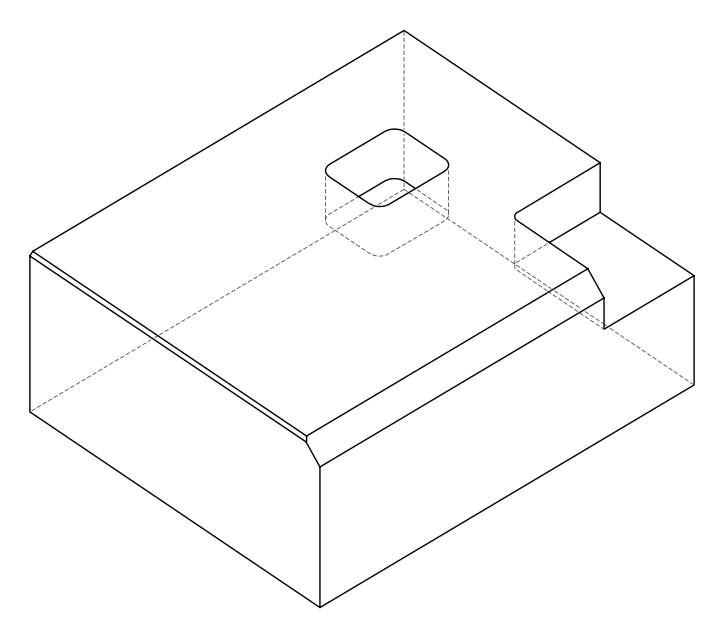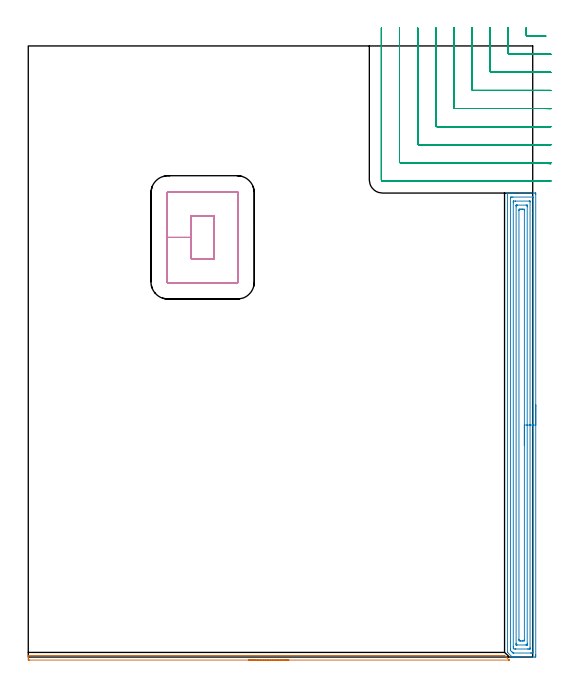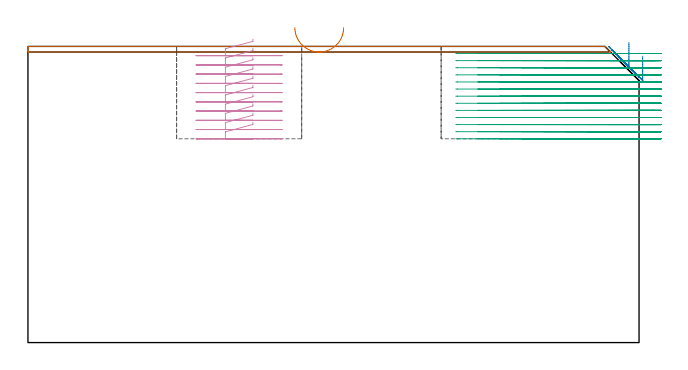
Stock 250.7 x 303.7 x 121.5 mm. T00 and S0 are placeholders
(PLAN: 4 operations, 2 tool changes, 40.8 min)
(1 AREA_MILL | FG_CHAMFER_SURFACE | UGT0205_001 | 2.06 min | 637 mm3)
(2 AREA_MILL_1 | FG_CHAMFER_SURFACE_1 | UGT0205_001 | 9.52 min | 23279 mm3)
(3 MILL_CORNER_NOTCH_RECTANGULAR | CORNER_NOTCH_RECTANGULAR | NXT0201_011 | Follow Part, ap 3, ae 75% | 23.4 min | 223942 mm3)
(4 MILL_RECTANGULAR_POCKET | POCKET_RECTANGULAR_STRAIGHT | NXT0201_012 | Follow Part, ap 4, ae 75% | 5.85 min | 116862 mm3)
(TOOL UGT0205_001 | Chamfer Mill 20 x 3 x 45 deg. | D20 FL50 Z2)
(TOOL NXT0201_011 | ENDMILL 12mm [2P460-1200-NA 1630] | D12 FL38 Z6)
(TOOL NXT0201_012 | ENDMILL 16mm [2P460-1600-NA 1630] | D16 FL38 Z6)
(OP 1 AREA_MILL)
G17 G21 G94 G90
T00 M6
G54
G17 G0 G90 X129.5 Y-1.5 S1061 M3
G43 Z131.5 H0
Z129.2
G94 G1 X129.462 Z128.328 F250.
X129.348 Z127.464
X129.159 Z126.612
X128.897 Z125.78
X128.563 Z124.974
X128.16 Z124.2
X127.692 Z123.464
X127.16 Z122.772
X126.571 Z122.129
X125.928 Z121.54
X125.236 Z121.008
X124.5 Z120.54
X123.726 Z120.137
X122.92 Z119.803
X122.088 Z119.541
X121.236 Z119.352
X120.372 Z119.238
X119.5 Z119.2
X0.624
X0.321 Y-1.499 Z119.201
X0.037 Y-1.493 Z119.204
X0.005 Y-1.491 Z119.205
X0. Y-1.219 Z119.477
Y-0.695 Z120.001
Y-0.35 Z120.345
Y0.577 Z121.277
X0.003 Y0.69 Z121.383
X0.01 Y0.797 Z121.488
X0.177 Y0.8 Z121.5
X236.588
X236.695 Y0.796 Z121.489
X236.74 Y0.759 Z121.454
X236.89 Y0.61 Z121.31
X238.823 Y-1.321 Z119.376
X238.931 Y-1.43 Z119.268
X238.982 Y-1.493 Z119.204
X238.965 Y-1.496 Z119.203
X238.897 Y-1.499 Z119.199
X119.5 Y-1.5 Z119.2
X118.628 Z119.238
X117.764 Z119.352
X116.912 Z119.541
X116.08 Z119.803
X115.274 Z120.137
X114.5 Z120.54
X113.764 Z121.008
X113.072 Z121.54
X112.429 Z122.129
X111.84 Z122.772
X111.308 Z123.464
X110.84 Z124.2
X110.437 Z124.974
X110.103 Z125.78
X109.841 Z126.612
X109.652 Z127.464
X109.538 Z128.328
X109.5 Z129.2
G0 Z131.5
M5
M2
(OP 2 AREA_MILL_1)
G17 G21 G94 G90
T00 M6
G54
G17 G0 G90 X252.2 Y125.3 S1061 M3
G43 Z131.5 H0
Z117.5
G94 G1 Y125.262 Z116.628 F250.
Y125.148 Z115.764
Y124.959 Z114.912
Y124.697 Z114.08
Y124.363 Z113.274
Y123.96 Z112.5
Y123.492 Z111.764
Y122.96 Z111.072
Y122.371 Z110.429
Y121.728 Z109.84
Y121.036 Z109.308
Y120.3 Z108.84
Y119.526 Z108.437
Y118.72 Z108.103
Y117.888 Z107.841
Y117.036 Z107.652
Y116.172 Z107.538
Y115.3 Z107.5
Y1.082
X252.199 Y0.607 Z107.501
X252.196 Y0.194 Z107.503
X252.192 Y0.01 Z107.505
X251.789 Y0. Z107.908
X243.882 Z115.812
X243.32 Z116.377
X243.004 Z116.693
X242.441 Z117.255
X242.125 Z117.57
X241.493 Z118.207
X241. Z118.699
X240.729 Z118.966
X240.638 Y0.001 Z119.058
X240.49 Y0.01 Z119.207
X240.443 Y0.056 Z119.255
X240.368 Y0.131 Z119.331
X238.266 Y2.232 Z121.431
X238.204 Y2.303 Z121.489
X238.2 Y2.392 Z121.5
Y230.439
X238.202 Y230.59 Z121.488
X238.345 Y230.597 Z121.347
X238.496 Y230.6 Z121.204
X238.857 Z120.842
X239.489 Z120.205
X240.684 Z119.013
X241.247 Z118.447
X251.789 Z107.908
X252.073 Y230.597 Z107.624
X252.192 Y230.59 Z107.505
X252.199 Y230.469 Z107.499
X252.2 Y229.993 Z107.5
Y115.3
X250.786 Z108.914
X250.785 Y2.52 Z108.915
X250.784 Y2.392 Z108.916
X250.779 Y2.019 Z108.921
X250.412 Y2.006 Z109.288
X250.032 Y2.002 Z109.668
X249.539 Y2. Z110.161
X241.247 Y2.001 Z118.453
X241.118 Y2.003 Z118.582
X241.015 Y2.007 Z118.685
X240.95 Y2.012 Z118.75
X240.908 Y2.052 Z118.792
X240.559 Y2.392 Z119.141
X240.368 Y2.582 Z119.332
X239.671 Y3.285 Z120.029
X239.624 Y3.338 Z120.076
X239.621 Y3.381 Z120.079
X239.617 Y3.476 Z120.083
X239.615 Y3.667 Z120.085
X239.614 Y4.05 Z120.086
Y7.539
X239.615 Y228.08 Z120.085
X239.616 Y228.208 Z120.084
X239.621 Y228.581 Z120.079
X239.988 Y228.594 Z119.712
X240.368 Y228.598 Z119.332
X240.861 Y228.6 Z118.839
X250.525 Z109.175
X250.709 Y228.598 Z108.991
X250.738 Y228.596 Z108.962
X250.767 Y228.59 Z108.933
X250.779 Y228.584 Z108.921
X250.78 Y228.562 Z108.92
X250.785 Y228.336 Z108.915
X250.786 Y220.433 Z108.914
Y115.3
X249.372 Z110.328
X249.371 Y4.848 Z110.329
X249.369 Y4.177 Z110.331
X249.367 Y4.067 Z110.333
X249.365 Y4.019 Z110.335
X249.32 Y4.008 Z110.38
X249.153 Y4.005 Z110.547
X248.449 Y4. Z111.251
X248.275 Z111.425
X242.299 Z117.401
X242.125 Y4.002 Z117.575
X241.411 Y4.01 Z118.289
X241.247 Y4.156 Z118.453
X241.225 Y4.177 Z118.475
X241.036 Y4.391 Z118.664
X241.03 Y5.07 Z118.67
X241.029 Y5.29 Z118.671
Y225.752
X241.031 Y226.423 Z118.669
X241.033 Y226.533 Z118.667
X241.035 Y226.581 Z118.665
X241.08 Y226.592 Z118.62
X241.247 Y226.595 Z118.453
X241.951 Y226.6 Z117.749
X242.125 Z117.575
X248.98 Y226.599 Z110.72
X249.153 Y226.596 Z110.547
X249.327 Y226.59 Z110.373
X249.365 Y226.586 Z110.335
X249.367 Y226.555 Z110.333
X249.37 Y226.497 Z110.33
X249.371 Y226.423 Z110.329
X249.372 Y226.201 Z110.328
Y115.3
X247.957 Z111.743
Y6.855
X247.956 Y6.286 Z111.744
X247.953 Y6.095 Z111.747
X247.95 Y6.029 Z111.75
X247.944 Y6.009 Z111.756
X247.922 Y6.007 Z111.778
X247.817 Y6.004 Z111.883
X247.396 Y6. Z112.304
X247.359 Z112.341
X242.966 Z116.734
X242.582 Y6.006 Z117.118
X242.486 Y6.01 Z117.214
X242.449 Y6.014 Z117.251
X242.447 Y6.046 Z117.253
X242.445 Y6.129 Z117.255
X242.443 Y6.532 Z117.257
Y6.855
Y223.745
X242.444 Y224.314 Z117.256
X242.447 Y224.505 Z117.253
X242.45 Y224.571 Z117.25
X242.456 Y224.591 Z117.244
X242.478 Y224.593 Z117.222
X242.583 Y224.596 Z117.117
X243.004 Y224.6 Z116.696
X243.041 Z116.659
X247.434 Z112.266
X247.818 Y224.594 Z111.882
X247.914 Y224.59 Z111.786
X247.951 Y224.586 Z111.749
X247.953 Y224.554 Z111.747
X247.955 Y224.471 Z111.745
X247.957 Y224.068 Z111.743
Y223.745
Y115.3
X246.543 Z113.157
Y8.64
X246.542 Y8.615 Z113.158
X246.518 Y8.01 Z113.182
X246.266 Y8.003 Z113.434
X245.639 Y8. Z114.061
X245.39 Z114.31
X244.761 Z114.939
X244.511 Y8.001 Z115.189
X243.882 Y8.01 Z115.818
X243.858 Y8.64 Z115.842
X243.857 Y8.665 Z115.843
Y221.96
X243.858 Y221.985 Z115.842
X243.882 Y222.59 Z115.818
X244.134 Y222.597 Z115.566
X244.761 Y222.599 Z114.939
X245.01 Y222.6 Z114.69
X245.639 Z114.061
X245.889 Y222.599 Z113.811
X246.518 Y222.59 Z113.182
X246.542 Y221.96 Z113.158
X246.543 Y221.935 Z113.157
Y115.3
Y114.428 Z113.195
Y113.564 Z113.309
Y112.712 Z113.498
Y111.88 Z113.76
Y111.074 Z114.094
Y110.3 Z114.497
Y109.564 Z114.965
Y108.872 Z115.496
Y108.229 Z116.086
Y107.64 Z116.729
Y107.108 Z117.421
Y106.64 Z118.157
Y106.237 Z118.931
Y105.903 Z119.737
Y105.641 Z120.569
Y105.452 Z121.42
Y105.338 Z122.285
Y105.3 Z123.157
G0 Z131.5
M5
M2
(OP 3 MILL_CORNER_NOTCH_RECTANGULAR)
G17 G21 G94 G90
T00 M6
G54
G17 G0 G90 X247.5 Y312.7 S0 M3
G43 Z131.5 H1
Z118.585
G94 G1 Y309.7 F250.
Y309.195 F500.
G3 X248.095 Y308.6 R0.6
G1 X254.163
X257.163 F250.
G0 Z131.5
X238.5 Y312.7
Z118.585
G1 Y309.7
Y300.195 F500.
G3 X239.095 Y299.6 R0.6
G1 X255.172
G2 X256.7 Y299.581 R63.
G1 X259.699 Y299.509 F250.
G0 Z131.5
X229.5 Y312.7
Z118.585
G1 Y309.7
Y291.196 F500.
G3 X230.096 Y290.6 R0.6
G1 X255.172
G2 X256.7 Y290.578 R54.
G1 X259.699 Y290.494 F250.
G0 Z131.5
X220.5 Y312.7
Z118.585
G1 Y309.7
Y282.196 F500.
G3 X221.096 Y281.6 R0.6
G1 X255.172
G2 X256.7 Y281.574 R45.
G1 X259.698 Y281.472 F250.
G0 Z131.5
X211.5 Y312.7
Z118.585
G1 Y309.7
Y273.196 F500.
G3 X212.096 Y272.6 R0.6
G1 X255.172
G2 X256.7 Y272.568 R36.
G1 X259.697 Y272.44 F250.
G0 Z131.5
X202.5 Y312.7
Z118.585
G1 Y309.7
Y264.196 F500.
G3 X203.096 Y263.6 R0.6
G1 X255.172
G2 X256.7 Y263.557 R27.
G1 X259.695 Y263.387 F250.
G0 Z131.5
X193.5 Y312.7
Z118.585
G1 Y309.7
Y255.197 F500.
G3 X194.097 Y254.6 R0.6
G1 X255.172
G2 X256.7 Y254.535 R18.
G1 X259.689 Y254.28 F250.
G0 Z131.5
X184.5 Y312.7
Z118.585
G1 Y309.7
Y246.197 F500.
G3 X185.097 Y245.6 R0.6
G1 X255.172
G2 X256.7 Y245.469 R9.
G1 X259.656 Y244.96 F250.
G0 Z131.5
X175.5 Y312.7
Z118.585
G1 Y309.7
Y237.197 F500.
G3 X176.097 Y236.6 R0.6
G1 X255.172
X258.172 F250.
G0 Z131.5
X247.5 Y312.7
Z115.669
G1 Y309.7
Y309.195 F500.
G3 X248.095 Y308.6 R0.6
G1 X254.163
X257.163 F250.
G0 Z131.5
X238.5 Y312.7
Z115.669
G1 Y309.7
Y300.195 F500.
G3 X239.095 Y299.6 R0.6
G1 X255.54
G2 X256.7 Y299.589 R63.
G1 X259.699 Y299.534 F250.
G0 Z131.5
X229.5 Y312.7
Z115.669
G1 Y309.7
Y291.196 F500.
G3 X230.096 Y290.6 R0.6
G1 X255.54
G2 X256.7 Y290.588 R54.
G1 X259.699 Y290.523 F250.
G0 Z131.5
X220.5 Y312.7
Z115.669
G1 Y309.7
Y282.196 F500.
G3 X221.096 Y281.6 R0.6
G1 X255.54
G2 X256.7 Y281.585 R45.
G1 X259.699 Y281.508 F250.
G0 Z131.5
X211.5 Y312.7
Z115.669
G1 Y309.7
Y273.196 F500.
G3 X212.096 Y272.6 R0.6
G1 X255.54
G2 X256.7 Y272.581 R36.
G1 X259.698 Y272.485 F250.
G0 Z131.5
X202.5 Y312.7
Z115.669
G1 Y309.7
Y264.196 F500.
G3 X203.096 Y263.6 R0.6
G1 X255.54
G2 X256.7 Y263.575 R27.
G1 X259.697 Y263.446 F250.
G0 Z131.5
X193.5 Y312.7
Z115.669
G1 Y309.7
Y255.197 F500.
G3 X194.097 Y254.6 R0.6
G1 X255.54
G2 X256.7 Y254.563 R18.
G1 X259.694 Y254.369 F250.
G0 Z131.5
X184.5 Y312.7
Z115.669
G1 Y309.7
Y246.197 F500.
G3 X185.097 Y245.6 R0.6
G1 X255.54
G2 X256.7 Y245.525 R9.
G1 X259.675 Y245.138 F250.
G0 Z131.5
X175.5 Y312.7
Z115.669
G1 Y309.7
Y237.197 F500.
G3 X176.097 Y236.6 R0.6
G1 X255.54
X258.54 F250.
G0 Z131.5
X247.5 Y312.7
Z112.754
G1 Y309.7
Y309.195 F500.
G3 X248.095 Y308.6 R0.6
G1 X254.163
X257.163 F250.
G0 Z131.5
X238.5 Y312.7
Z112.754
G1 Y309.7
Y300.195 F500.
G3 X239.095 Y299.6 R0.6
G1 X248.095
X256.7
X259.7 Y299.599 F250.
G0 Z131.5
X229.5 Y312.7
Z112.754
G1 Y309.7
Y291.196 F500.
G3 X230.096 Y290.6 R0.6
G1 X239.095
X256.7
X259.7 Y290.598 F250.
G0 Z131.5
X220.5 Y312.7
Z112.754
G1 Y309.7
Y282.196 F500.
G3 X221.096 Y281.6 R0.6
G1 X230.096
X256.7
X259.7 Y281.598 F250.
G0 Z131.5
X211.5 Y312.7
Z112.754
G1 Y309.7
Y273.196 F500.
G3 X212.096 Y272.6 R0.6
G1 X221.096
X256.7
X259.7 Y272.598 F250.
G0 Z131.5
X202.5 Y312.7
Z112.754
G1 Y309.7
Y264.196 F500.
G3 X203.096 Y263.6 R0.6
G1 X212.096
X256.7
X259.7 Y263.597 F250.
G0 Z131.5
X193.5 Y312.7
Z112.754
G1 Y309.7
Y255.197 F500.
G3 X194.097 Y254.6 R0.6
G1 X203.096
X256.7
X259.7 Y254.595 F250.
G0 Z131.5
X184.5 Y312.7
Z112.754
G1 Y309.7
Y246.197 F500.
G3 X185.097 Y245.6 R0.6
G1 X194.097
X256.7
X259.7 Y245.59 F250.
G0 Z131.5
X175.5 Y312.7
Z112.754
G1 Y309.7
Y237.197 F500.
G3 X176.097 Y236.6 R0.6
G1 X256.671
X259.671 F250.
G0 Z131.5
X247.5 Y312.7
Z109.838
G1 Y309.7
Y309.195 F500.
G3 X248.095 Y308.6 R0.6
G1 X254.163
X257.163 F250.
G0 Z131.5
X238.5 Y312.7
Z109.838
G1 Y309.7
Y300.195 F500.
G3 X239.095 Y299.6 R0.6
G1 X256.7
X259.7 F250.
G0 Z131.5
X229.5 Y312.7
Z109.838
G1 Y309.7
Y291.196 F500.
G3 X230.096 Y290.6 R0.6
G1 X256.7
X259.7 F250.
G0 Z131.5
X220.5 Y312.7
Z109.838
G1 Y309.7
Y282.196 F500.
G3 X221.096 Y281.6 R0.6
G1 X256.7
X259.7 F250.
G0 Z131.5
X211.5 Y312.7
Z109.838
G1 Y309.7
Y273.196 F500.
G3 X212.096 Y272.6 R0.6
G1 X256.7
X259.7 F250.
G0 Z131.5
X202.5 Y312.7
Z109.838
G1 Y309.7
Y264.196 F500.
G3 X203.096 Y263.6 R0.6
G1 X256.7
X259.7 F250.
G0 Z131.5
X193.5 Y312.7
Z109.838
G1 Y309.7
Y255.197 F500.
G3 X194.097 Y254.6 R0.6
G1 X256.7
X259.7 F250.
G0 Z131.5
X184.5 Y312.7
Z109.838
G1 Y309.7
Y246.197 F500.
G3 X185.097 Y245.6 R0.6
G1 X256.7
X259.7 F250.
G0 Z131.5
X175.5 Y312.7
Z109.838
G1 Y309.7
Y237.197 F500.
G3 X176.097 Y236.6 R0.6
G1 X256.7
X259.7 F250.
G0 Z131.5
X247.5 Y312.7
Z106.923
G1 Y309.7
Y309.195 F500.
G3 X248.095 Y308.6 R0.6
G1 X254.163
X257.163 F250.
G0 Z131.5
X238.5 Y312.7
Z106.923
G1 Y309.7
Y300.195 F500.
G3 X239.095 Y299.6 R0.6
G1 X256.7
X259.7 F250.
G0 Z131.5
X229.5 Y312.7
Z106.923
G1 Y309.7
Y291.196 F500.
G3 X230.096 Y290.6 R0.6
G1 X256.7
X259.7 F250.
G0 Z131.5
X220.5 Y312.7
Z106.923
G1 Y309.7
Y282.196 F500.
G3 X221.096 Y281.6 R0.6
G1 X256.7
X259.7 F250.
G0 Z131.5
X211.5 Y312.7
Z106.923
G1 Y309.7
Y273.196 F500.
G3 X212.096 Y272.6 R0.6
G1 X256.7
X259.7 F250.
G0 Z131.5
X202.5 Y312.7
Z106.923
G1 Y309.7
Y264.196 F500.
G3 X203.096 Y263.6 R0.6
G1 X256.7
X259.7 F250.
G0 Z131.5
X193.5 Y312.7
Z106.923
G1 Y309.7
Y255.197 F500.
G3 X194.097 Y254.6 R0.6
G1 X256.7
X259.7 F250.
G0 Z131.5
X184.5 Y312.7
Z106.923
G1 Y309.7
Y246.197 F500.
G3 X185.097 Y245.6 R0.6
G1 X256.7
X259.7 F250.
G0 Z131.5
X175.5 Y312.7
Z106.923
G1 Y309.7
Y237.197 F500.
G3 X176.097 Y236.6 R0.6
G1 X256.7
X259.7 F250.
G0 Z131.5
X247.5 Y312.7
Z104.008
G1 Y309.7
Y309.195 F500.
G3 X248.095 Y308.6 R0.6
G1 X254.163
X257.163 F250.
G0 Z131.5
X238.5 Y312.7
Z104.008
G1 Y309.7
Y300.195 F500.
G3 X239.095 Y299.6 R0.6
G1 X256.7
X259.7 F250.
G0 Z131.5
X229.5 Y312.7
Z104.008
G1 Y309.7
Y291.196 F500.
G3 X230.096 Y290.6 R0.6
G1 X256.7
X259.7 F250.
G0 Z131.5
X220.5 Y312.7
Z104.008
G1 Y309.7
Y282.196 F500.
G3 X221.096 Y281.6 R0.6
G1 X256.7
X259.7 F250.
G0 Z131.5
X211.5 Y312.7
Z104.008
G1 Y309.7
Y273.196 F500.
G3 X212.096 Y272.6 R0.6
G1 X256.7
X259.7 F250.
G0 Z131.5
X202.5 Y312.7
Z104.008
G1 Y309.7
Y264.196 F500.
G3 X203.096 Y263.6 R0.6
G1 X256.7
X259.7 F250.
G0 Z131.5
X193.5 Y312.7
Z104.008
G1 Y309.7
Y255.197 F500.
G3 X194.097 Y254.6 R0.6
G1 X256.7
X259.7 F250.
G0 Z131.5
X184.5 Y312.7
Z104.008
G1 Y309.7
Y246.197 F500.
G3 X185.097 Y245.6 R0.6
G1 X256.7
X259.7 F250.
G0 Z131.5
X175.5 Y312.7
Z104.008
G1 Y309.7
Y237.197 F500.
G3 X176.097 Y236.6 R0.6
G1 X256.7
X259.7 F250.
G0 Z131.5
X247.5 Y312.7
Z101.092
G1 Y309.7
Y309.195 F500.
G3 X248.095 Y308.6 R0.6
G1 X254.163
X257.163 F250.
G0 Z131.5
X238.5 Y312.7
Z101.092
G1 Y309.7
Y300.195 F500.
G3 X239.095 Y299.6 R0.6
G1 X256.7
X259.7 F250.
G0 Z131.5
X229.5 Y312.7
Z101.092
G1 Y309.7
Y291.196 F500.
G3 X230.096 Y290.6 R0.6
G1 X256.7
X259.7 F250.
G0 Z131.5
X220.5 Y312.7
Z101.092
G1 Y309.7
Y282.196 F500.
G3 X221.096 Y281.6 R0.6
G1 X256.7
X259.7 F250.
G0 Z131.5
X211.5 Y312.7
Z101.092
G1 Y309.7
Y273.196 F500.
G3 X212.096 Y272.6 R0.6
G1 X256.7
X259.7 F250.
G0 Z131.5
X202.5 Y312.7
Z101.092
G1 Y309.7
Y264.196 F500.
G3 X203.096 Y263.6 R0.6
G1 X256.7
X259.7 F250.
G0 Z131.5
X193.5 Y312.7
Z101.092
G1 Y309.7
Y255.197 F500.
G3 X194.097 Y254.6 R0.6
G1 X256.7
X259.7 F250.
G0 Z131.5
X184.5 Y312.7
Z101.092
G1 Y309.7
Y246.197 F500.
G3 X185.097 Y245.6 R0.6
G1 X256.7
X259.7 F250.
G0 Z131.5
X175.5 Y312.7
Z101.092
G1 Y309.7
Y237.197 F500.
G3 X176.097 Y236.6 R0.6
G1 X256.7
X259.7 F250.
G0 Z131.5
X247.5 Y312.7
Z98.177
G1 Y309.7
Y309.195 F500.
G3 X248.095 Y308.6 R0.6
G1 X254.163
X257.163 F250.
G0 Z131.5
X238.5 Y312.7
Z98.177
G1 Y309.7
Y300.195 F500.
G3 X239.095 Y299.6 R0.6
G1 X256.7
X259.7 F250.
G0 Z131.5
X229.5 Y312.7
Z98.177
G1 Y309.7
Y291.196 F500.
G3 X230.096 Y290.6 R0.6
G1 X256.7
X259.7 F250.
G0 Z131.5
X220.5 Y312.7
Z98.177
G1 Y309.7
Y282.196 F500.
G3 X221.096 Y281.6 R0.6
G1 X256.7
X259.7 F250.
G0 Z131.5
X211.5 Y312.7
Z98.177
G1 Y309.7
Y273.196 F500.
G3 X212.096 Y272.6 R0.6
G1 X256.7
X259.7 F250.
G0 Z131.5
X202.5 Y312.7
Z98.177
G1 Y309.7
Y264.196 F500.
G3 X203.096 Y263.6 R0.6
G1 X256.7
X259.7 F250.
G0 Z131.5
X193.5 Y312.7
Z98.177
G1 Y309.7
Y255.197 F500.
G3 X194.097 Y254.6 R0.6
G1 X256.7
X259.7 F250.
G0 Z131.5
X184.5 Y312.7
Z98.177
G1 Y309.7
Y246.197 F500.
G3 X185.097 Y245.6 R0.6
G1 X256.7
X259.7 F250.
G0 Z131.5
X175.5 Y312.7
Z98.177
G1 Y309.7
Y237.197 F500.
G3 X176.097 Y236.6 R0.6
G1 X256.7
X259.7 F250.
G0 Z131.5
X247.5 Y312.7
Z95.262
G1 Y309.7
Y309.195 F500.
G3 X248.095 Y308.6 R0.6
G1 X254.163
X257.163 F250.
G0 Z131.5
X238.5 Y312.7
Z95.262
G1 Y309.7
Y300.195 F500.
G3 X239.095 Y299.6 R0.6
G1 X256.7
X259.7 F250.
G0 Z131.5
X229.5 Y312.7
Z95.262
G1 Y309.7
Y291.196 F500.
G3 X230.096 Y290.6 R0.6
G1 X256.7
X259.7 F250.
G0 Z131.5
X220.5 Y312.7
Z95.262
G1 Y309.7
Y282.196 F500.
G3 X221.096 Y281.6 R0.6
G1 X256.7
X259.7 F250.
G0 Z131.5
X211.5 Y312.7
Z95.262
G1 Y309.7
Y273.196 F500.
G3 X212.096 Y272.6 R0.6
G1 X256.7
X259.7 F250.
G0 Z131.5
X202.5 Y312.7
Z95.262
G1 Y309.7
Y264.196 F500.
G3 X203.096 Y263.6 R0.6
G1 X256.7
X259.7 F250.
G0 Z131.5
X193.5 Y312.7
Z95.262
G1 Y309.7
Y255.197 F500.
G3 X194.097 Y254.6 R0.6
G1 X256.7
X259.7 F250.
G0 Z131.5
X184.5 Y312.7
Z95.262
G1 Y309.7
Y246.197 F500.
G3 X185.097 Y245.6 R0.6
G1 X256.7
X259.7 F250.
G0 Z131.5
X175.5 Y312.7
Z95.262
G1 Y309.7
Y237.197 F500.
G3 X176.097 Y236.6 R0.6
G1 X256.7
X259.7 F250.
G0 Z131.5
X247.5 Y312.7
Z92.346
G1 Y309.7
Y309.195 F500.
G3 X248.095 Y308.6 R0.6
G1 X254.163
X257.163 F250.
G0 Z131.5
X238.5 Y312.7
Z92.346
G1 Y309.7
Y300.195 F500.
G3 X239.095 Y299.6 R0.6
G1 X256.7
X259.7 F250.
G0 Z131.5
X229.5 Y312.7
Z92.346
G1 Y309.7
Y291.196 F500.
G3 X230.096 Y290.6 R0.6
G1 X256.7
X259.7 F250.
G0 Z131.5
X220.5 Y312.7
Z92.346
G1 Y309.7
Y282.196 F500.
G3 X221.096 Y281.6 R0.6
G1 X256.7
X259.7 F250.
G0 Z131.5
X211.5 Y312.7
Z92.346
G1 Y309.7
Y273.196 F500.
G3 X212.096 Y272.6 R0.6
G1 X256.7
X259.7 F250.
G0 Z131.5
X202.5 Y312.7
Z92.346
G1 Y309.7
Y264.196 F500.
G3 X203.096 Y263.6 R0.6
G1 X256.7
X259.7 F250.
G0 Z131.5
X193.5 Y312.7
Z92.346
G1 Y309.7
Y255.197 F500.
G3 X194.097 Y254.6 R0.6
G1 X256.7
X259.7 F250.
G0 Z131.5
X184.5 Y312.7
Z92.346
G1 Y309.7
Y246.197 F500.
G3 X185.097 Y245.6 R0.6
G1 X256.7
X259.7 F250.
G0 Z131.5
X175.5 Y312.7
Z92.346
G1 Y309.7
Y237.197 F500.
G3 X176.097 Y236.6 R0.6
G1 X256.7
X259.7 F250.
G0 Z131.5
X247.5 Y312.7
Z89.431
G1 Y309.7
Y309.195 F500.
G3 X248.095 Y308.6 R0.6
G1 X254.163
X257.163 F250.
G0 Z131.5
X238.5 Y312.7
Z89.431
G1 Y309.7
Y300.195 F500.
G3 X239.095 Y299.6 R0.6
G1 X256.7
X259.7 F250.
G0 Z131.5
X229.5 Y312.7
Z89.431
G1 Y309.7
Y291.196 F500.
G3 X230.096 Y290.6 R0.6
G1 X256.7
X259.7 F250.
G0 Z131.5
X220.5 Y312.7
Z89.431
G1 Y309.7
Y282.196 F500.
G3 X221.096 Y281.6 R0.6
G1 X256.7
X259.7 F250.
G0 Z131.5
X211.5 Y312.7
Z89.431
G1 Y309.7
Y273.196 F500.
G3 X212.096 Y272.6 R0.6
G1 X256.7
X259.7 F250.
G0 Z131.5
X202.5 Y312.7
Z89.431
G1 Y309.7
Y264.196 F500.
G3 X203.096 Y263.6 R0.6
G1 X256.7
X259.7 F250.
G0 Z131.5
X193.5 Y312.7
Z89.431
G1 Y309.7
Y255.197 F500.
G3 X194.097 Y254.6 R0.6
G1 X256.7
X259.7 F250.
G0 Z131.5
X184.5 Y312.7
Z89.431
G1 Y309.7
Y246.197 F500.
G3 X185.097 Y245.6 R0.6
G1 X256.7
X259.7 F250.
G0 Z131.5
X175.5 Y312.7
Z89.431
G1 Y309.7
Y237.197 F500.
G3 X176.097 Y236.6 R0.6
G1 X256.7
X259.7 F250.
G0 Z131.5
X247.5 Y312.7
Z86.515
G1 Y309.7
Y309.195 F500.
G3 X248.095 Y308.6 R0.6
G1 X254.163
X257.163 F250.
G0 Z131.5
X238.5 Y312.7
Z86.515
G1 Y309.7
Y300.195 F500.
G3 X239.095 Y299.6 R0.6
G1 X256.7
X259.7 F250.
G0 Z131.5
X229.5 Y312.7
Z86.515
G1 Y309.7
Y291.196 F500.
G3 X230.096 Y290.6 R0.6
G1 X256.7
X259.7 F250.
G0 Z131.5
X220.5 Y312.7
Z86.515
G1 Y309.7
Y282.196 F500.
G3 X221.096 Y281.6 R0.6
G1 X256.7
X259.7 F250.
G0 Z131.5
X211.5 Y312.7
Z86.515
G1 Y309.7
Y273.196 F500.
G3 X212.096 Y272.6 R0.6
G1 X256.7
X259.7 F250.
G0 Z131.5
X202.5 Y312.7
Z86.515
G1 Y309.7
Y264.196 F500.
G3 X203.096 Y263.6 R0.6
G1 X256.7
X259.7 F250.
G0 Z131.5
X193.5 Y312.7
Z86.515
G1 Y309.7
Y255.197 F500.
G3 X194.097 Y254.6 R0.6
G1 X256.7
X259.7 F250.
G0 Z131.5
X184.5 Y312.7
Z86.515
G1 Y309.7
Y246.197 F500.
G3 X185.097 Y245.6 R0.6
G1 X256.7
X259.7 F250.
G0 Z131.5
X175.5 Y312.7
Z86.515
G1 Y309.7
Y237.197 F500.
G3 X176.097 Y236.6 R0.6
G1 X256.7
X259.7 F250.
G0 Z131.5
X247.5 Y312.7
Z83.6
G1 Y309.7
Y309.195 F500.
G3 X248.095 Y308.6 R0.6
G1 X254.163
X257.163 F250.
G0 Z131.5
X238.5 Y312.7
Z83.6
G1 Y309.7
Y300.195 F500.
G3 X239.095 Y299.6 R0.6
G1 X256.7
X259.7 F250.
G0 Z131.5
X229.5 Y312.7
Z83.6
G1 Y309.7
Y291.196 F500.
G3 X230.096 Y290.6 R0.6
G1 X256.7
X259.7 F250.
G0 Z131.5
X220.5 Y312.7
Z83.6
G1 Y309.7
Y282.196 F500.
G3 X221.096 Y281.6 R0.6
G1 X256.7
X259.7 F250.
G0 Z131.5
X211.5 Y312.7
Z83.6
G1 Y309.7
Y273.196 F500.
G3 X212.096 Y272.6 R0.6
G1 X256.7
X259.7 F250.
G0 Z131.5
X202.5 Y312.7
Z83.6
G1 Y309.7
Y264.196 F500.
G3 X203.096 Y263.6 R0.6
G1 X256.7
X259.7 F250.
G0 Z131.5
X193.5 Y312.7
Z83.6
G1 Y309.7
Y255.197 F500.
G3 X194.097 Y254.6 R0.6
G1 X256.7
X259.7 F250.
G0 Z131.5
X184.5 Y312.7
Z83.6
G1 Y309.7
Y246.197 F500.
G3 X185.097 Y245.6 R0.6
G1 X256.7
X259.7 F250.
G0 Z131.5
X175.5 Y312.7
Z83.6
G1 Y309.7
Y237.197 F500.
G3 X176.097 Y236.6 R0.6
G1 X256.7
X259.7 F250.
G0 Z131.5
M5
M2
(OP 4 MILL_RECTANGULAR_POCKET)
G17 G21 G94 G90
T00 M6
G54
G17 G0 G90 X92.3 Y215.809 S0 M3
G43 Z131.5 H1
Z124.5
G94 G1 Y219.2 Z123.591 F250.
X81. Z120.564
Y208.55 Z117.71
Y197.9 F500.
X92.3
Y219.2
X81.
Y208.55
X69.
Y186.4
G3 X69.5 Y185.9 R0.5
G1 X103.8
G3 X104.3 Y186.4 R0.5
G1 Y230.7
G3 X103.8 Y231.2 R0.5
G1 X69.5
G3 X69. Y230.7 R0.5
G1 Y208.55
Y207.55
G0 X92.3 Y215.809 Z120.71
G1 Y219.2 Z119.801 F250.
X81. Z116.774
Y208.55 Z113.92
Y197.9 F500.
X92.3
Y219.2
X81.
Y208.55
X69.
Y186.4
G3 X69.5 Y185.9 R0.5
G1 X103.8
G3 X104.3 Y186.4 R0.5
G1 Y230.7
G3 X103.8 Y231.2 R0.5
G1 X69.5
G3 X69. Y230.7 R0.5
G1 Y208.55
Y207.55
G0 X92.3 Y215.809 Z116.92
G1 Y219.2 Z116.011 F250.
X81. Z112.984
Y208.55 Z110.13
Y197.9 F500.
X92.3
Y219.2
X81.
Y208.55
X69.
Y186.4
G3 X69.5 Y185.9 R0.5
G1 X103.8
G3 X104.3 Y186.4 R0.5
G1 Y230.7
G3 X103.8 Y231.2 R0.5
G1 X69.5
G3 X69. Y230.7 R0.5
G1 Y208.55
Y207.55
G0 X92.3 Y215.809 Z113.13
G1 Y219.2 Z112.221 F250.
X81. Z109.194
Y208.55 Z106.34
Y197.9 F500.
X92.3
Y219.2
X81.
Y208.55
X69.
Y186.4
G3 X69.5 Y185.9 R0.5
G1 X103.8
G3 X104.3 Y186.4 R0.5
G1 Y230.7
G3 X103.8 Y231.2 R0.5
G1 X69.5
G3 X69. Y230.7 R0.5
G1 Y208.55
Y207.55
G0 X92.3 Y215.809 Z109.34
G1 Y219.2 Z108.431 F250.
X81. Z105.404
Y208.55 Z102.55
Y197.9 F500.
X92.3
Y219.2
X81.
Y208.55
X69.
Y186.4
G3 X69.5 Y185.9 R0.5
G1 X103.8
G3 X104.3 Y186.4 R0.5
G1 Y230.7
G3 X103.8 Y231.2 R0.5
G1 X69.5
G3 X69. Y230.7 R0.5
G1 Y208.55
Y207.55
G0 X92.3 Y215.809 Z105.55
G1 Y219.2 Z104.641 F250.
X81. Z101.614
Y208.55 Z98.76
Y197.9 F500.
X92.3
Y219.2
X81.
Y208.55
X69.
Y186.4
G3 X69.5 Y185.9 R0.5
G1 X103.8
G3 X104.3 Y186.4 R0.5
G1 Y230.7
G3 X103.8 Y231.2 R0.5
G1 X69.5
G3 X69. Y230.7 R0.5
G1 Y208.55
Y207.55
G0 X92.3 Y215.809 Z101.76
G1 Y219.2 Z100.851 F250.
X81. Z97.824
Y208.55 Z94.97
Y197.9 F500.
X92.3
Y219.2
X81.
Y208.55
X69.
Y186.4
G3 X69.5 Y185.9 R0.5
G1 X103.8
G3 X104.3 Y186.4 R0.5
G1 Y230.7
G3 X103.8 Y231.2 R0.5
G1 X69.5
G3 X69. Y230.7 R0.5
G1 Y208.55
Y207.55
G0 X92.3 Y215.809 Z97.97
G1 Y219.2 Z97.061 F250.
X81. Z94.034
Y208.55 Z91.18
Y197.9 F500.
X92.3
Y219.2
X81.
Y208.55
X69.
Y186.4
G3 X69.5 Y185.9 R0.5
G1 X103.8
G3 X104.3 Y186.4 R0.5
G1 Y230.7
G3 X103.8 Y231.2 R0.5
G1 X69.5
G3 X69. Y230.7 R0.5
G1 Y208.55
Y207.55
G0 X92.3 Y215.809 Z94.18
G1 Y219.2 Z93.271 F250.
X81. Z90.244
Y208.55 Z87.39
Y197.9 F500.
X92.3
Y219.2
X81.
Y208.55
X69.
Y186.4
G3 X69.5 Y185.9 R0.5
G1 X103.8
G3 X104.3 Y186.4 R0.5
G1 Y230.7
G3 X103.8 Y231.2 R0.5
G1 X69.5
G3 X69. Y230.7 R0.5
G1 Y208.55
Y207.55
G0 X92.3 Y215.809 Z90.39
G1 Y219.2 Z89.481 F250.
X81. Z86.454
Y208.55 Z83.6
Y197.9 F500.
X92.3
Y219.2
X81.
Y208.55
X69.
Y186.4
G3 X69.5 Y185.9 R0.5
G1 X103.8
G3 X104.3 Y186.4 R0.5
G1 Y230.7
G3 X103.8 Y231.2 R0.5
G1 X69.5
G3 X69. Y230.7 R0.5
G1 Y208.55
Y207.55
G0 Z131.5
M5
M2
